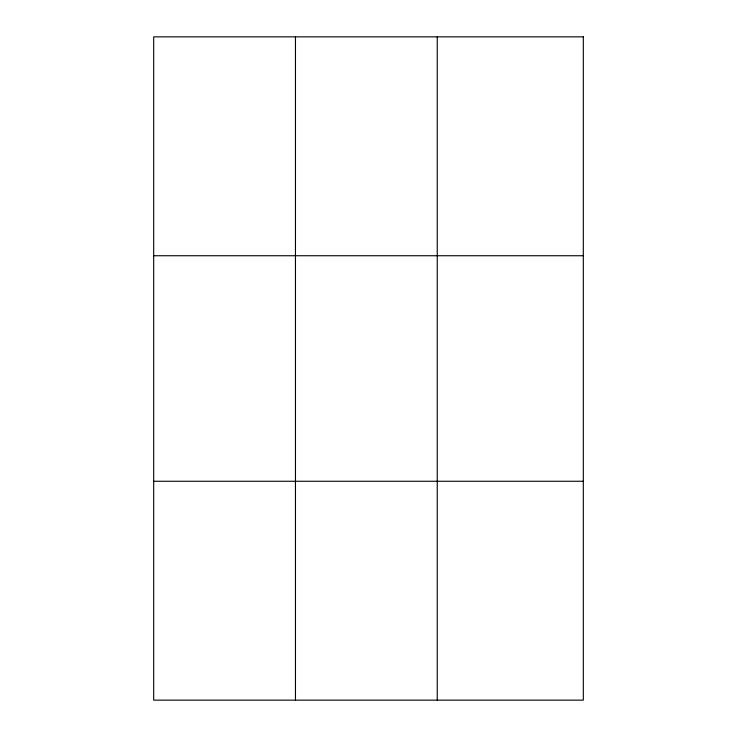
<?xml version="1.0" encoding="UTF-8"?>
<svg xmlns="http://www.w3.org/2000/svg" width="737" height="737" viewBox="0 0 737 737"><rect width="100%" height="100%" fill="white"/><g stroke="black" fill="none" stroke-linecap="round" stroke-linejoin="round"><path stroke-width="1.11" d="M295.463 36.85L295.463 700.15M437.244 36.85L437.244 700.15M153.683 255.739L583.317 255.739M153.683 481.261L583.317 481.261M583.317 36.85L583.317 700.15L153.683 700.15L153.683 36.85L583.317 36.85"/></g></svg>
